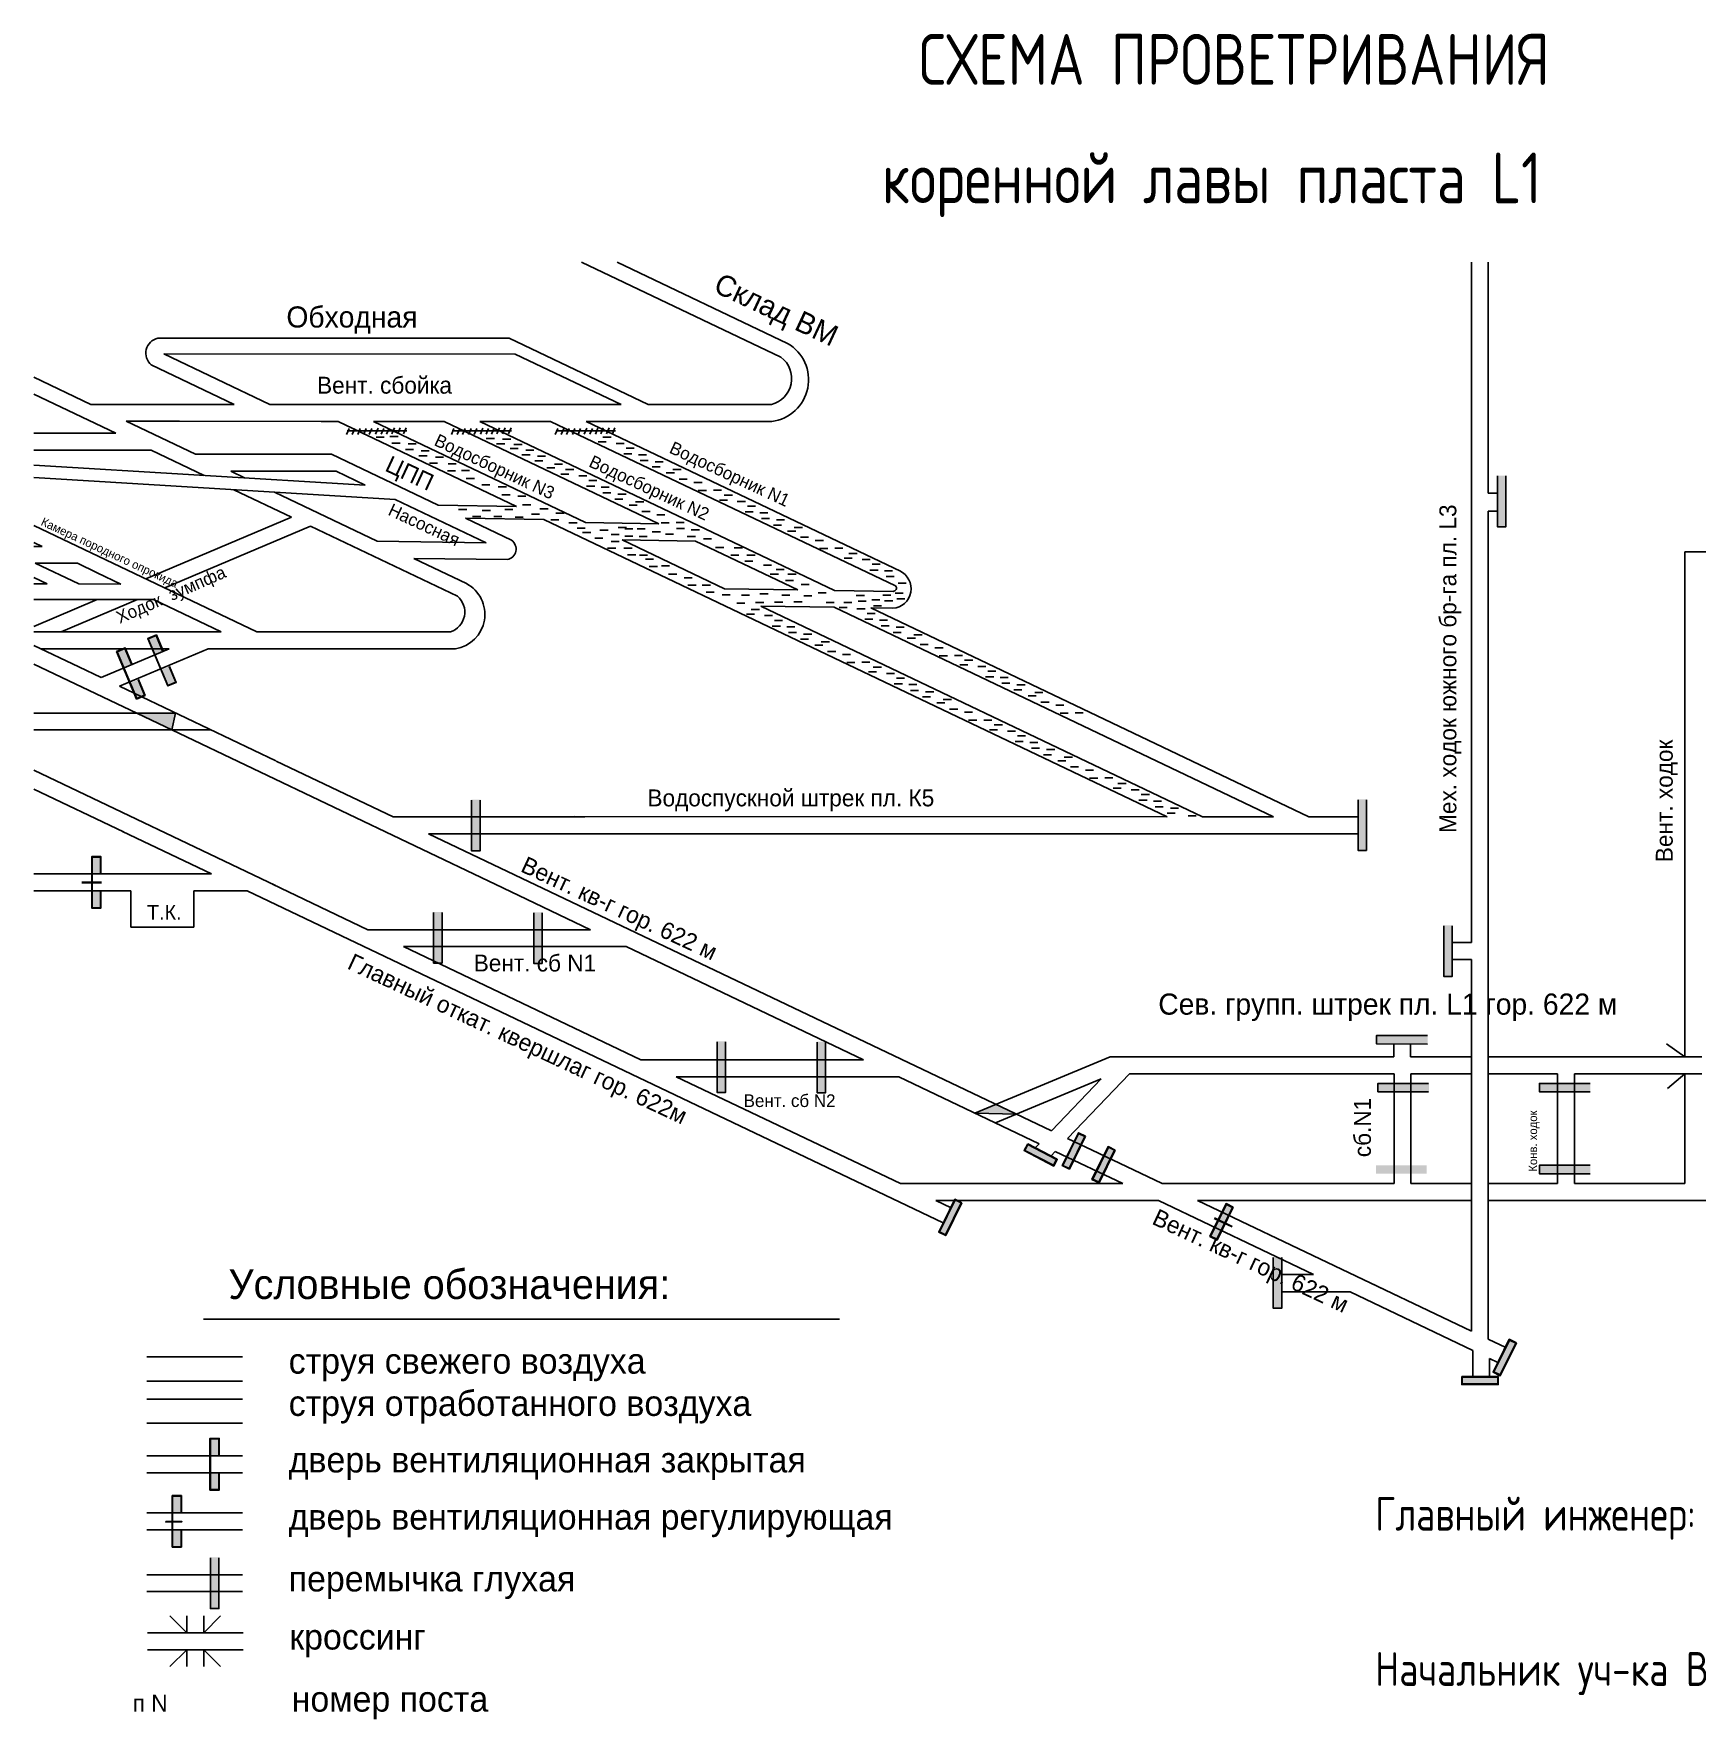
# Model space of a CAD drawing. Header units: millimetres. Extents: x -401 to 290, y -430 to -31.
# Drawn here: x -401.1 to -7.3, y -430.5 to -31.5 of the extents above; entities that cross this region are included whole.
import ezdxf

# ---------------------------------------------------------------- set-up
doc = ezdxf.new("R2010")
doc.units = ezdxf.units.MM
for name, color, linetype in [('Двери', 7, 'Continuous'), ('Перемычки', 7, 'Continuous'), ('Условные обозначения', 7, 'Continuous')]:
    doc.layers.add(name, color=color, linetype=linetype)
doc.styles.add('ESKD', font='Eskdwin')

msp = doc.modelspace()

# ---------------------------------------------------------------- hatches: boundary and pattern name
for color, points in [(256, [(-367.56, -192.29), (-376.85, -192.29), (-368.46, -196.29)]), (256, [(-389.74, -232.31), (-389.74, -232.46), (-387.41, -232.46), (-387.41, -232.31)]), (256, [(-385.06, -232.46), (-385.06, -232.31), (-387.31, -232.31), (-387.31, -232.46)]), (256, [(-173.37, -284.9), (-178.34, -286.97), (-168.52, -287.22)]), (3, [(-165.77, -294.45), (-166.49, -295.82), (-159.73, -299.34), (-159.01, -297.97)]), (256, [(-121.64, -311.82), (-121.7, -311.95), (-119.6, -312.93), (-119.54, -312.8)]), (256, [(-120.63, -312.29), (-120.7, -312.42), (-119.22, -313.11), (-119.16, -312.98)]), (256, [(-117.47, -313.93), (-117.4, -313.8), (-119.45, -312.84), (-119.51, -312.97)])]:
    msp.add_hatch(color=color).paths.add_polyline_path(points)
h = msp.add_hatch(color=256)
h.paths.add_polyline_path([(-165.83, -294.26), (-166.68, -295.88), (-159.67, -299.53), (-158.82, -297.91)])
h.paths.add_polyline_path([(-159.01, -297.97), (-159.73, -299.34), (-166.49, -295.82), (-165.77, -294.45)], flags=16)
h = msp.add_hatch(color=256)
h.paths.add_polyline_path([(-152.15, -292.48), (-153.83, -291.65), (-157.65, -299.43), (-155.97, -300.25)])
h.paths.add_polyline_path([(-152.31, -292.53), (-153.77, -291.82), (-157.49, -299.37), (-156.03, -300.09)], flags=16)
h = msp.add_hatch(color=256)
h.paths.add_polyline_path([(-145.11, -295.73), (-146.79, -294.9), (-150.62, -302.68), (-148.94, -303.51)])
h.paths.add_polyline_path([(-145.28, -295.78), (-146.73, -295.07), (-150.45, -302.62), (-148.99, -303.34)], flags=16)
h = msp.add_hatch(color=256)
h.paths.add_polyline_path([(-181.39, -308.21), (-183.08, -307.38), (-186.9, -315.16), (-185.22, -315.98)])
h.paths.add_polyline_path([(-181.56, -308.26), (-183.02, -307.55), (-186.74, -315.1), (-185.28, -315.82)], flags=16)
h = msp.add_hatch(color=256)
h.paths.add_polyline_path([(-117.19, -309.25), (-118.87, -308.42), (-122.69, -316.2), (-121.01, -317.03)])
h.paths.add_polyline_path([(-117.35, -309.31), (-118.81, -308.59), (-122.53, -316.14), (-121.07, -316.86)], flags=16)
h = msp.add_hatch(color=256)
h.paths.add_polyline_path([(-50.15, -341.37), (-51.83, -340.54), (-55.66, -348.32), (-53.98, -349.15)])
h.paths.add_polyline_path([(-50.32, -341.43), (-51.78, -340.71), (-55.49, -348.26), (-54.03, -348.98)], flags=16)
h = msp.add_hatch(color=256)
h.paths.add_polyline_path([(-63.1, -349.37), (-63.1, -351.24), (-54.43, -351.24), (-54.43, -349.37)])
h.paths.add_polyline_path([(-62.97, -349.49), (-62.97, -351.11), (-54.55, -351.11), (-54.55, -349.49)], flags=16)
at = {"layer": 'Двери'}
h = msp.add_hatch(color=256, dxfattribs=at)
h.paths.add_polyline_path([(-370.52, -177.57), (-372.1, -173.79), (-374.13, -174.64), (-372.54, -178.42), (-372.45, -178.38), (-374, -174.69), (-372.16, -173.92), (-370.61, -177.61)])
h.paths.add_polyline_path([(-370.9, -182.07), (-372.45, -178.38), (-372.54, -178.42), (-371, -182.11)])
h.paths.add_polyline_path([(-367.38, -185.04), (-368.97, -181.26), (-369.06, -181.29), (-367.51, -184.98), (-369.35, -185.76), (-370.9, -182.07), (-371, -182.11), (-369.41, -185.89)])
h = msp.add_hatch(color=3, dxfattribs=at)
h.paths.add_polyline_path([(-372.16, -173.92), (-374, -174.69), (-372.45, -178.38), (-370.61, -177.61)])
h.paths.add_polyline_path([(-369.35, -185.76), (-367.51, -184.98), (-369.06, -181.29), (-370.9, -182.07)])
h = msp.add_hatch(color=256, dxfattribs=at)
h.paths.add_polyline_path([(-377.89, -180.67), (-379.48, -176.89), (-381.51, -177.74), (-379.92, -181.52), (-379.83, -181.48), (-381.38, -177.79), (-379.53, -177.02), (-377.98, -180.71)])
h.paths.add_polyline_path([(-378.28, -185.17), (-379.83, -181.48), (-379.92, -181.52), (-378.37, -185.21)])
h.paths.add_polyline_path([(-374.75, -188.13), (-376.34, -184.35), (-376.43, -184.39), (-374.89, -188.08), (-376.73, -188.86), (-378.28, -185.17), (-378.37, -185.21), (-376.78, -188.99)])
h = msp.add_hatch(color=3, dxfattribs=at)
h.paths.add_polyline_path([(-379.53, -177.02), (-381.38, -177.79), (-379.83, -181.48), (-377.98, -180.71)])
h.paths.add_polyline_path([(-376.73, -188.86), (-374.89, -188.08), (-376.43, -184.39), (-378.28, -185.17)])
h = msp.add_hatch(color=256, dxfattribs=at)
h.paths.add_polyline_path([(-385.21, -230.38), (-385.21, -226.28), (-387.41, -226.28), (-387.41, -230.38), (-387.31, -230.38), (-387.31, -226.38), (-385.31, -226.38), (-385.31, -230.38)])
h.paths.add_polyline_path([(-387.31, -234.38), (-387.31, -230.38), (-387.41, -230.38), (-387.41, -234.38)])
h.paths.add_polyline_path([(-385.21, -238.48), (-385.21, -234.38), (-385.31, -234.38), (-385.31, -238.38), (-387.31, -238.38), (-387.31, -234.38), (-387.41, -234.38), (-387.41, -238.48)])
h = msp.add_hatch(color=3, dxfattribs=at)
h.paths.add_polyline_path([(-385.31, -226.38), (-387.31, -226.38), (-387.31, -230.38), (-385.31, -230.38)])
h.paths.add_polyline_path([(-387.31, -238.38), (-385.31, -238.38), (-385.31, -234.38), (-387.31, -234.38)])
at = {"layer": 'Перемычки'}
h = msp.add_hatch(color=256, dxfattribs=at)
h.paths.add_polyline_path([(-52.55, -148.28), (-52.55, -144.18), (-52.65, -144.18), (-52.65, -148.18), (-54.65, -148.18), (-54.65, -144.18), (-54.75, -144.18), (-54.75, -148.28)])
h.paths.add_polyline_path([(-52.65, -144.18), (-52.55, -144.18), (-52.55, -136.08), (-54.75, -136.08), (-54.75, -144.18), (-54.65, -144.18), (-54.65, -136.18), (-52.65, -136.18)])
h = msp.add_hatch(color=3, dxfattribs=at)
h.paths.add_polyline_path([(-54.65, -148.18), (-52.65, -148.18), (-52.65, -144.18), (-54.65, -144.18)])
h.paths.add_polyline_path([(-52.65, -140.18), (-54.65, -140.18), (-54.65, -144.18), (-52.65, -144.18)])
h.paths.add_polyline_path([(-52.65, -140.18), (-52.65, -136.18), (-54.65, -136.18), (-54.65, -140.18)])
h = msp.add_hatch(color=256, dxfattribs=at)
h.paths.add_polyline_path([(-295.36, -225.01), (-295.36, -220.91), (-295.46, -220.91), (-295.46, -224.91), (-297.46, -224.91), (-297.46, -220.91), (-297.56, -220.91), (-297.56, -225.01)])
h.paths.add_polyline_path([(-295.46, -220.91), (-295.36, -220.91), (-295.36, -212.81), (-297.56, -212.81), (-297.56, -220.91), (-297.46, -220.91), (-297.46, -212.91), (-295.46, -212.91)])
h = msp.add_hatch(color=3, dxfattribs=at)
h.paths.add_polyline_path([(-297.46, -224.91), (-295.46, -224.91), (-295.46, -220.91), (-297.46, -220.91)])
h.paths.add_polyline_path([(-295.46, -216.91), (-297.46, -216.91), (-297.46, -220.91), (-295.46, -220.91)])
h.paths.add_polyline_path([(-295.46, -216.91), (-295.46, -212.91), (-297.46, -212.91), (-297.46, -216.91)])
h = msp.add_hatch(color=256, dxfattribs=at)
h.paths.add_polyline_path([(-85.54, -224.9), (-85.54, -220.8), (-85.64, -220.8), (-85.64, -224.8), (-87.64, -224.8), (-87.64, -220.8), (-87.74, -220.8), (-87.74, -224.9)])
h.paths.add_polyline_path([(-85.64, -220.8), (-85.54, -220.8), (-85.54, -212.7), (-87.74, -212.7), (-87.74, -220.8), (-87.64, -220.8), (-87.64, -212.8), (-85.64, -212.8)])
h = msp.add_hatch(color=3, dxfattribs=at)
h.paths.add_polyline_path([(-87.64, -224.8), (-85.64, -224.8), (-85.64, -220.8), (-87.64, -220.8)])
h.paths.add_polyline_path([(-85.64, -216.8), (-87.64, -216.8), (-87.64, -220.8), (-85.64, -220.8)])
h.paths.add_polyline_path([(-85.64, -216.8), (-85.64, -212.8), (-87.64, -212.8), (-87.64, -216.8)])
h = msp.add_hatch(color=256, dxfattribs=at)
h.paths.add_polyline_path([(-304.38, -251.58), (-304.38, -247.48), (-304.48, -247.48), (-304.48, -251.48), (-306.48, -251.48), (-306.48, -247.48), (-306.58, -247.48), (-306.58, -251.58)])
h.paths.add_polyline_path([(-304.48, -247.48), (-304.38, -247.48), (-304.38, -239.38), (-306.58, -239.38), (-306.58, -247.48), (-306.48, -247.48), (-306.48, -239.48), (-304.48, -239.48)])
h = msp.add_hatch(color=3, dxfattribs=at)
h.paths.add_polyline_path([(-306.48, -251.48), (-304.48, -251.48), (-304.48, -247.48), (-306.48, -247.48)])
h.paths.add_polyline_path([(-304.48, -243.48), (-306.48, -243.48), (-306.48, -247.48), (-304.48, -247.48)])
h.paths.add_polyline_path([(-304.48, -243.48), (-304.48, -239.48), (-306.48, -239.48), (-306.48, -243.48)])
h = msp.add_hatch(color=256, dxfattribs=at)
h.paths.add_polyline_path([(-280.68, -251.67), (-280.68, -247.57), (-280.78, -247.57), (-280.78, -251.57), (-282.78, -251.57), (-282.78, -247.57), (-282.88, -247.57), (-282.88, -251.67)])
h.paths.add_polyline_path([(-280.78, -247.57), (-280.68, -247.57), (-280.68, -239.47), (-282.88, -239.47), (-282.88, -247.57), (-282.78, -247.57), (-282.78, -239.57), (-280.78, -239.57)])
h = msp.add_hatch(color=3, dxfattribs=at)
h.paths.add_polyline_path([(-282.78, -251.57), (-280.78, -251.57), (-280.78, -247.57), (-282.78, -247.57)])
h.paths.add_polyline_path([(-280.78, -243.57), (-282.78, -243.57), (-282.78, -247.57), (-280.78, -247.57)])
h.paths.add_polyline_path([(-280.78, -243.57), (-280.78, -239.57), (-282.78, -239.57), (-282.78, -243.57)])
h = msp.add_hatch(color=256, dxfattribs=at)
h.paths.add_polyline_path([(-65.23, -254.74), (-65.23, -250.64), (-65.33, -250.64), (-65.33, -254.64), (-67.33, -254.64), (-67.33, -250.64), (-67.43, -250.64), (-67.43, -254.74)])
h.paths.add_polyline_path([(-65.33, -250.64), (-65.23, -250.64), (-65.23, -242.54), (-67.43, -242.54), (-67.43, -250.64), (-67.33, -250.64), (-67.33, -242.64), (-65.33, -242.64)])
h = msp.add_hatch(color=3, dxfattribs=at)
h.paths.add_polyline_path([(-67.33, -254.64), (-65.33, -254.64), (-65.33, -250.64), (-67.33, -250.64)])
h.paths.add_polyline_path([(-65.33, -246.64), (-67.33, -246.64), (-67.33, -250.64), (-65.33, -250.64)])
h.paths.add_polyline_path([(-65.33, -246.64), (-65.33, -242.64), (-67.33, -242.64), (-67.33, -246.64)])
h = msp.add_hatch(color=256, dxfattribs=at)
h.paths.add_polyline_path([(-237.26, -282.19), (-237.26, -278.09), (-237.36, -278.09), (-237.36, -282.09), (-239.36, -282.09), (-239.36, -278.09), (-239.46, -278.09), (-239.46, -282.19)])
h.paths.add_polyline_path([(-237.36, -278.09), (-237.26, -278.09), (-237.26, -269.99), (-239.46, -269.99), (-239.46, -278.09), (-239.36, -278.09), (-239.36, -270.09), (-237.36, -270.09)])
h = msp.add_hatch(color=3, dxfattribs=at)
h.paths.add_polyline_path([(-239.36, -282.09), (-237.36, -282.09), (-237.36, -278.09), (-239.36, -278.09)])
h.paths.add_polyline_path([(-237.36, -274.09), (-239.36, -274.09), (-239.36, -278.09), (-237.36, -278.09)])
h.paths.add_polyline_path([(-237.36, -274.09), (-237.36, -270.09), (-239.36, -270.09), (-239.36, -274.09)])
h = msp.add_hatch(color=256, dxfattribs=at)
h.paths.add_polyline_path([(-213.56, -282.29), (-213.56, -278.19), (-213.66, -278.19), (-213.66, -282.19), (-215.66, -282.19), (-215.66, -278.19), (-215.76, -278.19), (-215.76, -282.29)])
h.paths.add_polyline_path([(-213.66, -278.19), (-213.56, -278.19), (-213.56, -270.09), (-215.76, -270.09), (-215.76, -278.19), (-215.66, -278.19), (-215.66, -270.19), (-213.66, -270.19)])
h = msp.add_hatch(color=3, dxfattribs=at)
h.paths.add_polyline_path([(-215.66, -282.19), (-213.66, -282.19), (-213.66, -278.19), (-215.66, -278.19)])
h.paths.add_polyline_path([(-213.66, -274.19), (-215.66, -274.19), (-215.66, -278.19), (-213.66, -278.19)])
h.paths.add_polyline_path([(-213.66, -274.19), (-213.66, -270.19), (-215.66, -270.19), (-215.66, -274.19)])
h = msp.add_hatch(color=256, dxfattribs=at)
h.paths.add_polyline_path([(-83.33, -270.72), (-79.23, -270.73), (-79.23, -270.63), (-83.23, -270.62), (-83.23, -268.62), (-79.23, -268.63), (-79.23, -268.53), (-83.33, -268.52)])
h.paths.add_polyline_path([(-79.23, -270.63), (-79.23, -270.73), (-71.13, -270.74), (-71.13, -268.54), (-79.23, -268.53), (-79.23, -268.63), (-71.23, -268.64), (-71.23, -270.64)])
h = msp.add_hatch(color=3, dxfattribs=at)
h.paths.add_polyline_path([(-83.23, -268.62), (-83.23, -270.62), (-79.23, -270.63), (-79.23, -268.63)])
h.paths.add_polyline_path([(-75.23, -270.63), (-75.23, -268.63), (-79.23, -268.63), (-79.23, -270.63)])
h.paths.add_polyline_path([(-75.23, -270.63), (-71.23, -270.64), (-71.23, -268.64), (-75.23, -268.63)])
h = msp.add_hatch(color=256, dxfattribs=at)
h.paths.add_polyline_path([(-83.05, -282.05), (-78.95, -282.05), (-78.95, -281.95), (-82.95, -281.95), (-82.95, -279.95), (-78.95, -279.95), (-78.95, -279.85), (-83.05, -279.85)])
h.paths.add_polyline_path([(-78.95, -281.95), (-78.95, -282.05), (-70.85, -282.05), (-70.85, -279.85), (-78.95, -279.85), (-78.95, -279.95), (-70.95, -279.95), (-70.95, -281.95)])
h = msp.add_hatch(color=3, dxfattribs=at)
h.paths.add_polyline_path([(-82.95, -279.95), (-82.95, -281.95), (-78.95, -281.95), (-78.95, -279.95)])
h.paths.add_polyline_path([(-74.95, -281.95), (-74.95, -279.95), (-78.95, -279.95), (-78.95, -281.95)])
h.paths.add_polyline_path([(-74.95, -281.95), (-70.95, -281.95), (-70.95, -279.95), (-74.95, -279.95)])
h = msp.add_hatch(color=256, dxfattribs=at)
h.paths.add_polyline_path([(-44.81, -282.05), (-40.71, -282.05), (-40.71, -281.95), (-44.71, -281.95), (-44.71, -279.95), (-40.71, -279.95), (-40.71, -279.85), (-44.81, -279.85)])
h.paths.add_polyline_path([(-40.71, -281.95), (-40.71, -282.05), (-32.61, -282.05), (-32.61, -279.85), (-40.71, -279.85), (-40.71, -279.95), (-32.71, -279.95), (-32.71, -281.95)])
h = msp.add_hatch(color=3, dxfattribs=at)
h.paths.add_polyline_path([(-44.71, -279.95), (-44.71, -281.95), (-40.71, -281.95), (-40.71, -279.95)])
h.paths.add_polyline_path([(-36.71, -281.95), (-36.71, -279.95), (-40.71, -279.95), (-40.71, -281.95)])
h.paths.add_polyline_path([(-36.71, -281.95), (-32.71, -281.95), (-32.71, -279.95), (-36.71, -279.95)])
for points in [[(-157.49, -299.37), (-156.03, -300.09), (-152.31, -292.53), (-153.77, -291.82)], [(-150.45, -302.62), (-148.99, -303.34), (-145.28, -295.78), (-146.73, -295.07)], [(-186.74, -315.1), (-185.28, -315.82), (-181.56, -308.26), (-183.02, -307.55)], [(-122.53, -316.14), (-121.07, -316.86), (-117.35, -309.31), (-118.81, -308.59)], [(-55.49, -348.26), (-54.03, -348.98), (-50.32, -341.43), (-51.78, -340.71)], [(-54.55, -351.11), (-54.55, -349.49), (-62.97, -349.49), (-62.97, -351.11)]]:
    msp.add_hatch(color=3, dxfattribs=at).paths.add_polyline_path(points)
h = msp.add_hatch(color=256, dxfattribs=at)
h.paths.add_polyline_path([(-44.81, -301.43), (-40.71, -301.43), (-40.71, -301.33), (-44.71, -301.33), (-44.71, -299.33), (-40.71, -299.33), (-40.71, -299.23), (-44.81, -299.23)])
h.paths.add_polyline_path([(-40.71, -301.33), (-40.71, -301.43), (-32.61, -301.43), (-32.61, -299.23), (-40.71, -299.23), (-40.71, -299.33), (-32.71, -299.33), (-32.71, -301.33)])
h = msp.add_hatch(color=3, dxfattribs=at)
h.paths.add_polyline_path([(-83.4, -299.33), (-83.4, -301.33), (-79.4, -301.33), (-79.4, -299.33)])
h.paths.add_polyline_path([(-75.4, -301.33), (-75.4, -299.33), (-79.4, -299.33), (-79.4, -301.33)])
h.paths.add_polyline_path([(-75.4, -301.33), (-71.4, -301.33), (-71.4, -299.33), (-75.4, -299.33)])
h = msp.add_hatch(color=3, dxfattribs=at)
h.paths.add_polyline_path([(-44.71, -299.33), (-44.71, -301.33), (-40.71, -301.33), (-40.71, -299.33)])
h.paths.add_polyline_path([(-36.71, -301.33), (-36.71, -299.33), (-40.71, -299.33), (-40.71, -301.33)])
h.paths.add_polyline_path([(-36.71, -301.33), (-32.71, -301.33), (-32.71, -299.33), (-36.71, -299.33)])
h = msp.add_hatch(color=256, dxfattribs=at)
h.paths.add_polyline_path([(-105.61, -333.29), (-105.61, -329.19), (-105.71, -329.19), (-105.71, -333.19), (-107.71, -333.19), (-107.71, -329.19), (-107.81, -329.19), (-107.81, -333.29)])
h.paths.add_polyline_path([(-105.71, -329.19), (-105.61, -329.19), (-105.61, -321.09), (-107.81, -321.09), (-107.81, -329.19), (-107.71, -329.19), (-107.71, -321.19), (-105.71, -321.19)])
h = msp.add_hatch(color=3, dxfattribs=at)
h.paths.add_polyline_path([(-107.71, -333.19), (-105.71, -333.19), (-105.71, -329.19), (-107.71, -329.19)])
h.paths.add_polyline_path([(-105.71, -325.19), (-107.71, -325.19), (-107.71, -329.19), (-105.71, -329.19)])
h.paths.add_polyline_path([(-105.71, -325.19), (-105.71, -321.19), (-107.71, -321.19), (-107.71, -325.19)])
at = {"layer": 'Условные обозначения'}
h = msp.add_hatch(color=256, dxfattribs=at)
h.paths.add_polyline_path([(-357.22, -368.11), (-357.22, -364.01), (-359.42, -364.01), (-359.42, -368.11), (-359.32, -368.11), (-359.32, -364.11), (-357.32, -364.11), (-357.32, -368.11)])
h.paths.add_polyline_path([(-359.32, -372.11), (-359.32, -368.11), (-359.42, -368.11), (-359.42, -372.11)])
h.paths.add_polyline_path([(-357.22, -376.21), (-357.22, -372.11), (-357.32, -372.11), (-357.32, -376.11), (-359.32, -376.11), (-359.32, -372.11), (-359.42, -372.11), (-359.42, -376.21)])
h = msp.add_hatch(color=3, dxfattribs=at)
h.paths.add_polyline_path([(-357.32, -364.11), (-359.32, -364.11), (-359.32, -368.11), (-357.32, -368.11)])
h.paths.add_polyline_path([(-359.32, -376.11), (-357.32, -376.11), (-357.32, -372.11), (-359.32, -372.11)])
h = msp.add_hatch(color=256, dxfattribs=at)
h.paths.add_polyline_path([(-366.15, -381.63), (-366.15, -377.53), (-368.35, -377.53), (-368.35, -381.63), (-368.25, -381.63), (-368.25, -377.63), (-366.25, -377.63), (-366.25, -381.63)])
h.paths.add_polyline_path([(-368.25, -385.63), (-368.25, -381.63), (-368.35, -381.63), (-368.35, -385.63)])
h.paths.add_polyline_path([(-366.15, -389.73), (-366.15, -385.63), (-366.25, -385.63), (-366.25, -389.63), (-368.25, -389.63), (-368.25, -385.63), (-368.35, -385.63), (-368.35, -389.73)])
h = msp.add_hatch(color=3, dxfattribs=at)
h.paths.add_polyline_path([(-366.25, -377.63), (-368.25, -377.63), (-368.25, -381.63), (-366.25, -381.63)])
h.paths.add_polyline_path([(-368.25, -389.63), (-366.25, -389.63), (-366.25, -385.63), (-368.25, -385.63)])
for points in [[(-368.8, -383.64), (-369.87, -383.64), (-369.87, -383.78), (-368.8, -383.78)], [(-369.87, -383.64), (-369.87, -383.78), (-368.35, -383.78), (-368.35, -383.64)], [(-366.1, -383.64), (-368.7, -383.64), (-368.7, -383.78), (-366.1, -383.78)]]:
    msp.add_hatch(color=256, dxfattribs=at).paths.add_polyline_path(points)
h = msp.add_hatch(color=256, dxfattribs=at)
h.paths.add_polyline_path([(-357.19, -404.36), (-357.19, -400.26), (-357.29, -400.26), (-357.29, -404.26), (-359.29, -404.26), (-359.29, -400.26), (-359.39, -400.26), (-359.39, -404.36)])
h.paths.add_polyline_path([(-357.29, -400.26), (-357.19, -400.26), (-357.19, -392.16), (-359.39, -392.16), (-359.39, -400.26), (-359.29, -400.26), (-359.29, -392.26), (-357.29, -392.26)])
h = msp.add_hatch(color=3, dxfattribs=at)
h.paths.add_polyline_path([(-359.29, -404.26), (-357.29, -404.26), (-357.29, -400.26), (-359.29, -400.26)])
h.paths.add_polyline_path([(-357.29, -396.26), (-359.29, -396.26), (-359.29, -400.26), (-357.29, -400.26)])
h.paths.add_polyline_path([(-357.29, -396.26), (-357.29, -392.26), (-359.29, -392.26), (-359.29, -396.26)])

# ---------------------------------------------------------------- linework, layer by layer
for p, q in [((-271.43, -85.56), (-224.24, -108.06)), ((-263.04, -85.56), (-222.69, -104.8)), ((-60.81, -246.64), (-60.81, -85.56)), ((-56.81, -140.24), (-56.81, -85.56)), ((-371.77, -103.56), (-288.55, -103.57)), ((-288.55, -103.57), (-255.65, -119.26)), ((-370.32, -107.3), (-287.15, -107.31)), ((-370.32, -107.3), (-345.27, -119.24)), ((-287.15, -107.31), (-262.1, -119.26)), ((-373.3, -109.88), (-353.66, -119.24)), ((-401.13, -112.81), (-387.64, -119.24)), ((-401.13, -116.81), (-381.71, -126.07)), ((-387.64, -119.24), (-376.74, -119.24)), ((-387.64, -119.24), (-353.66, -119.24)), ((-345.27, -119.24), (-262.1, -119.26)), ((-345.27, -119.24), (-295.08, -119.25)), ((-255.65, -119.26), (-226.51, -119.26)), ((-379.25, -123.24), (-329.09, -123.25)), ((-379.25, -123.24), (-366.6, -123.24)), ((-379.25, -123.24), (-362.87, -131.05)), ((-333.05, -123.25), (-329.09, -123.25)), ((-329.09, -123.25), (-286.88, -143.38)), ((-320.7, -123.25), (-270.49, -147.2)), ((-320.7, -123.25), (-303.93, -123.25)), ((-303.93, -123.25), (-253.14, -147.47)), ((-295.54, -123.25), (-227.14, -155.87)), ((-295.54, -123.25), (-278.76, -123.25)), ((-278.76, -123.25), (-197.09, -162.2)), ((-270.37, -123.25), (-195.96, -158.74)), ((-270.37, -123.25), (-226.42, -123.26)), ((-401.13, -126.07), (-381.71, -126.07)), ((-326.49, -124.94), (-327.1, -126.33)), ((-312.82, -125.47), (-326.91, -125.48)), ((-325.1, -124.94), (-325.71, -126.33)), ((-323.83, -124.94), (-324.43, -126.33)), ((-322.43, -124.94), (-323.04, -126.33)), ((-321.09, -124.95), (-321.7, -126.35)), ((-319.62, -124.88), (-320.23, -126.28)), ((-320.06, -126.98), (-318.14, -126.98)), ((-318.28, -124.9), (-318.89, -126.3)), ((-317, -124.86), (-317.61, -126.25)), ((-316.8, -126.85), (-314.88, -126.85)), ((-315.73, -124.79), (-316.34, -126.18)), ((-314.35, -124.8), (-314.96, -126.2)), ((-312.96, -124.8), (-313.57, -126.2)), ((-301.66, -124.94), (-302.27, -126.33)), ((-287.99, -125.47), (-302.08, -125.48)), ((-300.26, -124.94), (-300.87, -126.33)), ((-298.99, -124.94), (-299.6, -126.33)), ((-297.6, -124.94), (-298.21, -126.33)), ((-296.26, -124.95), (-296.87, -126.35)), ((-294.79, -124.88), (-295.4, -126.28)), ((-293.45, -124.9), (-294.06, -126.3)), ((-293.99, -127.28), (-292.06, -127.28)), ((-292.17, -124.86), (-292.78, -126.25)), ((-290.9, -124.79), (-291.51, -126.18)), ((-290.14, -127.48), (-288.21, -127.48)), ((-289.52, -124.8), (-290.13, -126.2)), ((-288.13, -124.8), (-288.74, -126.2)), ((-277.06, -124.94), (-277.67, -126.33)), ((-263.39, -125.47), (-277.48, -125.48)), ((-275.67, -124.94), (-276.27, -126.33)), ((-274.39, -124.94), (-275, -126.33)), ((-273, -124.94), (-273.61, -126.33)), ((-271.66, -124.95), (-272.27, -126.35)), ((-270.19, -124.88), (-270.8, -126.28)), ((-268.85, -124.9), (-269.46, -126.3)), ((-267.57, -124.86), (-268.18, -126.25)), ((-266.3, -124.79), (-266.91, -126.18)), ((-266.4, -126.99), (-264.47, -126.99)), ((-264.92, -124.8), (-265.53, -126.2)), ((-263.53, -124.8), (-264.14, -126.2)), ((-401.13, -130.07), (-373.32, -130.07)), ((-373.32, -130.07), (-360.8, -136.04)), ((-362.87, -131.05), (-330.63, -131.05)), ((-330.63, -131.05), (-305.41, -143.08)), ((-316.32, -128.44), (-314.39, -128.44)), ((-313.12, -129.93), (-311.2, -129.93)), ((-312.51, -128.58), (-310.59, -128.58)), ((-309.95, -131.42), (-308.02, -131.42)), ((-309.41, -130.2), (-307.48, -130.2)), ((-291.55, -128.59), (-289.62, -128.59)), ((-288.38, -129.64), (-286.46, -129.64)), ((-287.44, -128.7), (-285.51, -128.7)), ((-285.55, -131.19), (-283.62, -131.19)), ((-284.67, -130.05), (-282.74, -130.05)), ((-281.9, -131.46), (-279.97, -131.46)), ((-267.55, -128.13), (-265.62, -128.13)), ((-263.29, -128.47), (-261.37, -128.47)), ((-261.45, -130.94), (-259.52, -130.94)), ((-260.91, -129.59), (-258.98, -129.59)), ((-258, -131.14), (-256.07, -131.14)), ((-401.13, -133.62), (-322.64, -138.33)), ((-354.48, -135.05), (-351.21, -136.61)), ((-354.48, -135.05), (-329.5, -135.05)), ((-329.5, -135.05), (-322.64, -138.33)), ((-307.45, -133.11), (-305.52, -133.11)), ((-306.03, -131.69), (-304.1, -131.69)), ((-303.19, -134.93), (-301.27, -134.93)), ((-303.06, -133.31), (-301.13, -133.31)), ((-299.88, -134.86), (-297.96, -134.86)), ((-282.51, -132.61), (-280.58, -132.61)), ((-279.67, -134.23), (-277.74, -134.23)), ((-277.84, -133.35), (-275.92, -133.35)), ((-275.21, -134.64), (-273.28, -134.64)), ((-257.6, -132.49), (-255.67, -132.49)), ((-254.76, -134.04), (-252.83, -134.04)), ((-254.02, -132.83), (-252.09, -132.83)), ((-251.38, -135.46), (-249.45, -135.46)), ((-249.83, -134.65), (-247.9, -134.65)), ((-401.13, -136.57), (-315.55, -141.71)), ((-353.72, -139.42), (-340.11, -145.91)), ((-298.73, -136.75), (-296.81, -136.75)), ((-295.08, -138.31), (-293.15, -138.31)), ((-291.16, -138.71), (-289.23, -138.71)), ((-276.36, -135.78), (-274.43, -135.78)), ((-272.1, -136.12), (-270.18, -136.12)), ((-270.26, -138.59), (-268.33, -138.59)), ((-269.71, -137.24), (-267.79, -137.24)), ((-266.81, -138.79), (-264.88, -138.79)), ((-248.34, -136.94), (-246.41, -136.94)), ((-244.83, -137.69), (-242.9, -137.69)), ((-243.81, -139.58), (-241.89, -139.58)), ((-240.23, -139.51), (-238.31, -139.51)), ((-344.13, -139.99), (-319.85, -151.57)), ((-315.55, -141.71), (-294.01, -151.98)), ((-305.41, -143.08), (-286.88, -143.38)), ((-290.28, -140.67), (-288.35, -140.67)), ((-286.56, -140.94), (-284.64, -140.94)), ((-285.42, -143.03), (-283.49, -143.03)), ((-266.4, -140.14), (-264.48, -140.14)), ((-263.57, -141.69), (-261.64, -141.69)), ((-262.82, -140.48), (-260.9, -140.48)), ((-260.19, -143.11), (-258.26, -143.11)), ((-258.64, -142.3), (-256.71, -142.3)), ((-238.83, -141.89), (-236.9, -141.89)), ((-237.68, -140.75), (-235.75, -140.75)), ((-234.57, -142.23), (-232.64, -142.23)), ((-232.18, -143.35), (-230.26, -143.35)), ((-54.65, -140.24), (-56.81, -140.24)), ((-374.62, -160.54), (-340.11, -145.91)), ((-300.55, -144.11), (-298.62, -144.11)), ((-298.9, -146.19), (-288.05, -151.37)), ((-298.9, -146.19), (-280.37, -146.48)), ((-297.24, -145.73), (-295.31, -145.73)), ((-294.94, -144.38), (-293.01, -144.38)), ((-292.24, -145.8), (-290.31, -145.8)), ((-289.6, -144.11), (-287.68, -144.11)), ((-287.17, -145.94), (-285.25, -145.94)), ((-283.32, -145.19), (-281.39, -145.19)), ((-281.29, -143.98), (-279.37, -143.98)), ((-280.37, -146.48), (-132.82, -216.86)), ((-278.73, -146.54), (-276.8, -146.54)), ((-277.51, -144.99), (-275.59, -144.99)), ((-274.44, -147.29), (-272.52, -147.29)), ((-270.49, -147.2), (-253.14, -147.47)), ((-257.15, -144.59), (-255.22, -144.59)), ((-253.64, -145.34), (-251.71, -145.34)), ((-252.62, -147.23), (-250.7, -147.23)), ((-249.04, -147.16), (-247.12, -147.16)), ((-232.72, -144.7), (-230.8, -144.7)), ((-229.28, -144.9), (-227.35, -144.9)), ((-228.87, -146.25), (-226.95, -146.25)), ((-225.29, -146.59), (-223.37, -146.59)), ((-56.81, -340.5), (-56.81, -144.51)), ((-54.65, -144.51), (-56.81, -144.51)), ((-401.13, -147.9), (-348.34, -173.07)), ((-370.11, -162.69), (-335.6, -148.06)), ((-335.6, -148.06), (-300.78, -164.66)), ((-319.85, -151.57), (-294.01, -151.98)), ((-272.48, -148.51), (-270.56, -148.51)), ((-271.2, -149.52), (-269.27, -149.52)), ((-268.3, -150.87), (-266.37, -150.87)), ((-267.08, -148.98), (-265.15, -148.98)), ((-264.45, -150.06), (-262.52, -150.06)), ((-262.76, -148.37), (-260.83, -148.37)), ((-261.84, -151.32), (-244.49, -151.6)), ((-261.84, -151.32), (-237.63, -162.87)), ((-261.2, -148.65), (-259.28, -148.65)), ((-261.2, -150.4), (-259.28, -150.4)), ((-258.3, -148.65), (-256.37, -148.65)), ((-257.83, -150.47), (-255.9, -150.47)), ((-254.72, -149.39), (-252.79, -149.39)), ((-251.61, -149.99), (-249.68, -149.99)), ((-248.98, -148.58), (-247.05, -148.58)), ((-246.41, -150.47), (-244.48, -150.47)), ((-245.46, -148.91), (-243.54, -148.91)), ((-244.49, -151.6), (-220.28, -163.14)), ((-242.61, -151.08), (-240.68, -151.08)), ((-226.04, -147.8), (-224.11, -147.8)), ((-222.66, -149.22), (-220.73, -149.22)), ((-221.1, -148.41), (-219.18, -148.41)), ((-219.62, -150.7), (-217.69, -150.7)), ((-216.11, -151.45), (-214.18, -151.45)), ((-401.13, -151.9), (-399.14, -152.84)), ((-401.13, -152.84), (-399.14, -152.84)), ((-265.27, -153.29), (-263.34, -153.29)), ((-264.45, -151.68), (-262.52, -151.68)), ((-261.42, -153.29), (-259.49, -153.29)), ((-260.53, -154.83), (-258.6, -154.83)), ((-257.74, -154.95), (-255.81, -154.95)), ((-239.72, -153.12), (-237.79, -153.12)), ((-236.14, -154.91), (-234.21, -154.91)), ((-235.29, -153.21), (-233.36, -153.21)), ((-232.31, -154.91), (-230.38, -154.91)), ((-215.09, -153.34), (-213.17, -153.34)), ((-211.51, -153.27), (-209.59, -153.27)), ((-208.15, -154.49), (-206.23, -154.49)), ((-10.26, -273.69), (-10.26, -154.11)), ((-10.26, -154.11), (57.82, -154.11)), ((-400.76, -156.84), (-390.48, -161.74)), ((-400.76, -156.84), (-390.75, -156.84)), ((-390.75, -156.84), (-386.09, -159.07)), ((-386.09, -159.07), (-380.48, -161.75)), ((-311.18, -155.7), (-289.04, -155.96)), ((-311.18, -155.7), (-298.7, -161.66)), ((-256.34, -155.89), (-254.41, -155.89)), ((-255.42, -157.57), (-253.49, -157.57)), ((-252.52, -157.42), (-250.59, -157.42)), ((-250.84, -159.4), (-248.91, -159.4)), ((-232.82, -156.35), (-230.89, -156.35)), ((-228.39, -157.29), (-226.47, -157.29)), ((-227.14, -155.87), (-211.6, -163.28)), ((-226.78, -159.42), (-224.85, -159.42)), ((-225.41, -158.31), (-223.49, -158.31)), ((-222.61, -159.42), (-220.68, -159.42)), ((-209.3, -155.64), (-207.38, -155.64)), ((-205.05, -155.98), (-203.12, -155.98)), ((-203.2, -158.44), (-201.27, -158.44)), ((-202.66, -157.09), (-200.73, -157.09)), ((-199.75, -158.64), (-197.83, -158.64)), ((-401.13, -160.23), (-397.95, -161.74)), ((-401.13, -161.74), (-397.95, -161.74)), ((-390.48, -161.74), (-380.48, -161.75)), ((-247.17, -160.32), (-245.24, -160.32)), ((-246.25, -162), (-244.32, -162)), ((-242.89, -162), (-240.96, -162)), ((-237.63, -162.87), (-220.28, -163.14)), ((-223.2, -160.95), (-221.28, -160.95)), ((-219.46, -161.88), (-217.53, -161.88)), ((-211.6, -163.28), (-197.71, -163.5)), ((-199.35, -159.99), (-197.42, -159.99)), ((-196.51, -161.55), (-194.59, -161.55)), ((-401.13, -171.77), (-386.14, -165.42)), ((-401.13, -165.42), (-372.77, -165.42)), ((-394.6, -173.07), (-376.56, -165.42)), ((-372.77, -165.42), (-356.73, -173.07)), ((-241.97, -163.68), (-240.04, -163.68)), ((-238.17, -164.34), (-236.25, -164.34)), ((-234.71, -166.31), (-232.78, -166.31)), ((-233.57, -164.4), (-231.65, -164.4)), ((-230.23, -166.13), (-228.3, -166.13)), ((-229.21, -164.1), (-227.29, -164.1)), ((-228.98, -166.99), (-211.63, -167.27)), ((-228.98, -166.99), (-124.43, -216.86)), ((-225.75, -166.07), (-223.82, -166.07)), ((-224.07, -164.4), (-222.15, -164.4)), ((-221.16, -165.94), (-219.23, -165.94)), ((-218.86, -164.52), (-216.93, -164.52)), ((-215.46, -163.84), (-213.53, -163.84)), ((-213.58, -166.14), (-211.66, -166.14)), ((-211.63, -167.27), (-107.65, -216.86)), ((-210.5, -167.28), (-208.58, -167.28)), ((-209.35, -166.13), (-207.43, -166.13)), ((-206.4, -164.48), (-204.47, -164.48)), ((-205.99, -165.83), (-204.07, -165.83)), ((-202.95, -167.41), (-197.76, -167.49)), ((-202.95, -167.41), (-99.27, -216.86)), ((-202.77, -165.53), (-200.84, -165.53)), ((-202.36, -166.88), (-200.44, -166.88)), ((-200.12, -164.42), (-198.2, -164.42)), ((-199.72, -165.77), (-197.79, -165.77)), ((-197.23, -163.93), (-195.31, -163.93)), ((-196.83, -165.28), (-194.9, -165.28)), ((-232.42, -168.89), (-230.49, -168.89)), ((-231.27, -167.75), (-229.34, -167.75)), ((-228.16, -169.23), (-226.24, -169.23)), ((-225.77, -170.35), (-223.85, -170.35)), ((-206.25, -167.62), (-204.32, -167.62)), ((-204.4, -170.08), (-202.47, -170.08)), ((-203.86, -168.73), (-201.93, -168.73)), ((-200.95, -170.28), (-199.03, -170.28)), ((-401.13, -173.07), (-356.73, -173.07)), ((-379.45, -173.07), (-379.45, -173.07)), ((-348.34, -173.07), (-302.48, -173.07)), ((-226.31, -171.7), (-224.39, -171.7)), ((-222.87, -171.9), (-220.94, -171.9)), ((-222.46, -173.25), (-220.54, -173.25)), ((-219.63, -174.8), (-217.7, -174.8)), ((-218.88, -173.59), (-216.96, -173.59)), ((-214.7, -175.41), (-212.77, -175.41)), ((-200.55, -171.63), (-198.62, -171.63)), ((-197.71, -173.19), (-195.78, -173.19)), ((-196.97, -171.97), (-195.04, -171.97)), ((-194.33, -174.6), (-192.41, -174.6)), ((-192.78, -173.79), (-190.85, -173.79)), ((-401.13, -176.28), (-390.47, -181.37)), ((-399.48, -177.07), (-390.47, -177.07)), ((-390.47, -177.07), (-369.03, -177.07)), ((-385.15, -183.9), (-369.03, -177.07)), ((-380.81, -185.97), (-359.81, -177.07)), ((-359.81, -177.07), (-301.31, -177.07)), ((-216.25, -176.22), (-214.32, -176.22)), ((-213.21, -177.7), (-211.28, -177.7)), ((-209.7, -178.45), (-207.77, -178.45)), ((-191.29, -176.09), (-189.37, -176.09)), ((-187.78, -176.83), (-185.85, -176.83)), ((-186.77, -178.72), (-184.84, -178.72)), ((-183.19, -178.65), (-181.26, -178.65)), ((-401.13, -180.71), (-368.46, -196.29)), ((-390.47, -181.37), (-385.15, -183.9)), ((-208.68, -180.34), (-206.76, -180.34)), ((-205.1, -180.27), (-203.18, -180.27)), ((-203.54, -182.56), (-201.62, -182.56)), ((-202.39, -181.41), (-200.47, -181.41)), ((-199.29, -182.9), (-197.36, -182.9)), ((-181.91, -180.9), (-179.98, -180.9)), ((-180.76, -179.75), (-178.83, -179.75)), ((-177.65, -181.24), (-175.72, -181.24)), ((-175.26, -182.35), (-173.34, -182.35)), ((-380.81, -185.97), (-343.8, -203.63)), ((-197.44, -185.36), (-195.51, -185.36)), ((-196.9, -184.01), (-194.97, -184.01)), ((-193.99, -185.57), (-192.07, -185.57)), ((-193.59, -186.92), (-191.66, -186.92)), ((-190.01, -187.25), (-188.08, -187.25)), ((-175.8, -183.7), (-173.88, -183.7)), ((-172.36, -183.9), (-170.43, -183.9)), ((-171.95, -185.25), (-170.03, -185.25)), ((-169.12, -186.8), (-167.19, -186.8)), ((-168.37, -185.59), (-166.45, -185.59)), ((-164.18, -187.41), (-162.26, -187.41)), ((-190.75, -188.47), (-188.83, -188.47)), ((-187.37, -189.89), (-185.45, -189.89)), ((-185.82, -189.08), (-183.89, -189.08)), ((-184.33, -191.37), (-182.41, -191.37)), ((-165.74, -188.22), (-163.81, -188.22)), ((-162.7, -189.71), (-160.77, -189.71)), ((-159.19, -190.45), (-157.26, -190.45)), ((-401.13, -192.29), (-367.56, -192.29)), ((-367.56, -192.29), (-368.46, -196.29)), ((-180.82, -192.11), (-178.9, -192.11)), ((-179.81, -194), (-177.88, -194)), ((-176.23, -193.94), (-174.3, -193.94)), ((-173.76, -195.1), (-171.83, -195.1)), ((-158.17, -192.34), (-156.25, -192.34)), ((-154.59, -192.27), (-152.67, -192.27)), ((-401.13, -196.29), (-359.17, -196.29)), ((-368.46, -196.29), (-291.7, -232.9)), ((-174.91, -196.24), (-172.98, -196.24)), ((-170.65, -196.58), (-168.73, -196.58)), ((-168.81, -199.05), (-166.88, -199.05)), ((-168.27, -197.7), (-166.34, -197.7)), ((-165.36, -199.25), (-163.43, -199.25)), ((-164.96, -200.6), (-163.03, -200.6)), ((-162.12, -202.15), (-160.19, -202.15)), ((-161.38, -200.94), (-159.45, -200.94)), ((-157.19, -202.76), (-155.26, -202.76)), ((-401.13, -205.85), (-343.9, -233.14)), ((-343.74, -203.65), (-316.06, -216.86)), ((-158.74, -203.57), (-156.81, -203.57)), ((-155.7, -205.05), (-153.77, -205.05)), ((-152.19, -205.8), (-150.26, -205.8)), ((-401.13, -210.28), (-379.86, -220.43)), ((-151.17, -207.69), (-149.25, -207.69)), ((-147.59, -207.62), (-145.67, -207.62)), ((-145.6, -210.11), (-143.68, -210.11)), ((-144.46, -208.97), (-142.53, -208.97)), ((-141.35, -210.45), (-139.42, -210.45)), ((-139.5, -212.92), (-137.58, -212.92)), ((-138.96, -211.57), (-137.04, -211.57)), ((-136.06, -213.12), (-134.13, -213.12)), ((-135.65, -214.47), (-133.73, -214.47)), ((-132.07, -214.81), (-130.14, -214.81)), ((-316.06, -216.86), (-270.67, -216.86)), ((-273.22, -216.82), (-132.82, -216.86)), ((-132.81, -216.02), (-130.89, -216.02)), ((-127.88, -216.63), (-125.96, -216.63)), ((-124.43, -216.86), (-107.65, -216.86)), ((-99.27, -216.86), (-87.64, -216.86)), ((-87.64, -217.21), (-87.64, -221.21)), ((-380.1, -220.31), (-359.03, -230.36)), ((-307.67, -220.86), (-87.64, -220.86)), ((-307.67, -220.86), (-160.19, -291.19)), ((-87.64, -221.21), (-87.64, -221.21)), ((-401.13, -230.36), (-359.03, -230.36)), ((-401.13, -234.36), (-385.38, -234.36)), ((-385.34, -234.36), (-378.14, -234.36)), ((-378.14, -242.96), (-378.14, -234.36)), ((-363.23, -234.36), (-363.23, -242.96)), ((-363.23, -234.36), (-350.64, -234.36)), ((-350.64, -234.36), (-185.84, -312.96)), ((-344.58, -232.82), (-322, -243.59)), ((-291.88, -232.82), (-269.3, -243.59)), ((-363.23, -242.96), (-378.14, -242.96)), ((-322, -243.59), (-269.3, -243.59)), ((-65.33, -246.64), (-60.81, -246.64)), ((-313.62, -247.59), (-260.91, -247.59)), ((-313.62, -247.59), (-257.42, -274.39)), ((-260.91, -247.59), (-204.71, -274.39)), ((-65.33, -250.64), (-60.81, -250.64)), ((-60.81, -338.59), (-60.81, -250.64)), ((-79.2, -273.69), (-79.2, -270.63)), ((-75.2, -273.69), (-75.2, -270.63)), ((-14.64, -270.58), (-10.31, -273.66)), ((-257.42, -274.39), (-204.71, -274.39)), ((-178.34, -286.97), (-146.33, -273.69)), ((-146.33, -273.69), (-92.83, -273.69)), ((-92.83, -273.69), (-79.2, -273.69)), ((-75.2, -273.69), (-60.81, -273.69)), ((-56.81, -273.69), (-6.26, -273.69)), ((-249.03, -278.39), (-196.33, -278.39)), ((-249.03, -278.39), (-195.98, -303.69)), ((-196.33, -278.39), (-163.1, -294.23)), ((-173.49, -289.28), (-148.46, -278.9)), ((-160.19, -291.19), (-148.46, -278.9)), ((-156.39, -293), (-141.77, -277.69)), ((-141.77, -277.69), (-79.11, -277.69)), ((-79.11, -303.69), (-79.11, -277.69)), ((-75.11, -303.69), (-75.11, -277.69)), ((-75.11, -277.69), (-71.99, -277.69)), ((-71.99, -277.69), (-60.81, -277.69)), ((-56.81, -277.69), (-40.41, -277.69)), ((-40.42, -303.69), (-40.41, -277.69)), ((-36.42, -303.69), (-36.41, -277.69)), ((-36.41, -277.69), (-6.26, -277.69)), ((-14.38, -281.14), (-10.31, -277.72)), ((-10.26, -303.69), (-10.26, -277.69)), ((-178.34, -286.97), (-168.52, -287.22)), ((-164.05, -295.22), (-163.1, -294.23)), ((-156.39, -293), (-149.08, -296.49)), ((-160.3, -297.09), (-159.3, -296.05)), ((-159.3, -296.05), (-143.28, -303.69)), ((-149.08, -296.49), (-133.99, -303.69)), ((-195.98, -303.69), (-143.28, -303.69)), ((-133.99, -303.69), (-79.11, -303.69)), ((-75.11, -303.69), (-71.99, -303.69)), ((-71.99, -303.69), (-60.81, -303.69)), ((-56.81, -303.69), (-40.42, -303.69)), ((-36.42, -303.69), (-19.73, -303.69)), ((-21.26, -303.69), (-10.26, -303.69)), ((-187.6, -307.69), (-183.95, -309.43)), ((-187.6, -307.69), (-134.89, -307.69)), ((-134.89, -307.69), (-98.17, -325.2)), ((-125.6, -307.69), (-71.99, -307.69)), ((-125.6, -307.69), (-60.81, -338.59)), ((-71.99, -307.69), (-60.81, -307.69)), ((-56.81, -307.69), (14.58, -307.69)), ((-105.71, -325.2), (-98.17, -325.2)), ((-84.94, -327.08), (-77.63, -330.56)), ((-105.71, -329.32), (-89.53, -329.32)), ((-89.53, -329.32), (-60.49, -343.17)), ((-360.97, -335.78), (-210.37, -335.78)), ((-56.81, -340.5), (-52.65, -342.48)), ((-60.49, -349.37), (-60.49, -343.17)), ((-56.49, -349.37), (-56.49, -345.08)), ((-56.49, -345.08), (-54.53, -346.02))]:
    msp.add_line(p, q)
for points in [[(-165.83, -294.26), (-158.82, -297.91), (-159.67, -299.53), (-166.68, -295.88)], [(-165.77, -294.45), (-159.01, -297.97), (-159.73, -299.34), (-166.49, -295.82)], [(-152.15, -292.48), (-155.97, -300.25), (-157.65, -299.43), (-153.83, -291.65)], [(-152.31, -292.53), (-156.03, -300.09), (-157.49, -299.37), (-153.77, -291.82)], [(-145.11, -295.73), (-148.94, -303.51), (-150.62, -302.68), (-146.79, -294.9)], [(-145.28, -295.78), (-148.99, -303.34), (-150.45, -302.62), (-146.73, -295.07)], [(-181.39, -308.21), (-185.22, -315.98), (-186.9, -315.16), (-183.08, -307.38)], [(-181.56, -308.26), (-185.28, -315.82), (-186.74, -315.1), (-183.02, -307.55)], [(-117.19, -309.25), (-121.01, -317.03), (-122.69, -316.2), (-118.87, -308.42)], [(-117.35, -309.31), (-121.07, -316.86), (-122.53, -316.14), (-118.81, -308.59)], [(-50.15, -341.37), (-53.98, -349.15), (-55.66, -348.32), (-51.83, -340.54)], [(-50.32, -341.43), (-54.03, -348.98), (-55.49, -348.26), (-51.78, -340.71)], [(-63.1, -349.37), (-54.43, -349.37), (-54.43, -351.24), (-63.1, -351.24)], [(-62.97, -349.49), (-54.55, -349.49), (-54.55, -351.11), (-62.97, -351.11)]]:
    msp.add_lwpolyline(points, close=True)
for centre, radius, start, end in [((-370.95, -107.1), 3.64, 102.9257, 229.8042), ((-227.62, -113.41), 9.92, 276.9744, 60.1655), ((-228.04, -113.12), 6.33, 284.0329, 53.0522), ((-289.5, -153.46), 2.55, 280.4086, 55.1796), ((-198.04, -162.87), 4.62, 273.3997, 65.6596), ((-302.57, -168.93), 8.24, 278.7768, 62.0091), ((-197.7, -162.71), 0.791, 269.0903, 39.9148), ((-304.04, -168.38), 4.95, 288.4962, 48.7743)]:
    msp.add_arc(centre, radius, start, end)
at = {"layer": 'Двери'}
for p, q in [((-389.74, -232.31), (-385.06, -232.31)), ((-389.73, -232.46), (-385.06, -232.46)), ((-388.96, -232.31), (-388.96, -232.46)), ((-121.7, -311.95), (-117.46, -313.93)), ((-121.64, -311.82), (-117.4, -313.8))]:
    msp.add_line(p, q, dxfattribs=at)
for points in [[(-368.97, -181.26), (-367.38, -185.04), (-369.41, -185.89), (-374.13, -174.64), (-372.1, -173.79), (-370.52, -177.57)], [(-369.06, -181.29), (-367.51, -184.98), (-369.35, -185.76), (-374, -174.69), (-372.16, -173.92), (-370.61, -177.61)], [(-376.34, -184.35), (-374.75, -188.13), (-376.78, -188.99), (-381.51, -177.74), (-379.48, -176.89), (-377.89, -180.67)], [(-376.43, -184.39), (-374.89, -188.08), (-376.73, -188.86), (-381.38, -177.79), (-379.53, -177.02), (-377.98, -180.71)], [(-385.21, -234.38), (-385.21, -238.48), (-387.41, -238.48), (-387.41, -226.28), (-385.21, -226.28), (-385.21, -230.38)], [(-385.31, -234.38), (-385.31, -238.38), (-387.31, -238.38), (-387.31, -226.38), (-385.31, -226.38), (-385.31, -230.38)]]:
    msp.add_lwpolyline(points, dxfattribs=at)
at = {"layer": 'Перемычки'}
for points in [[(-52.65, -136.18), (-52.65, -148.18), (-54.65, -148.18), (-54.65, -136.18)], [(-295.46, -212.91), (-295.46, -224.91), (-297.46, -224.91), (-297.46, -212.91)], [(-85.64, -212.8), (-85.64, -224.8), (-87.64, -224.8), (-87.64, -212.8)], [(-304.48, -239.48), (-304.48, -251.48), (-306.48, -251.48), (-306.48, -239.48)], [(-280.78, -239.57), (-280.78, -251.57), (-282.78, -251.57), (-282.78, -239.57)], [(-65.33, -242.64), (-65.33, -254.64), (-67.33, -254.64), (-67.33, -242.64)], [(-237.36, -270.09), (-237.36, -282.09), (-239.36, -282.09), (-239.36, -270.09)], [(-213.66, -270.19), (-213.66, -282.19), (-215.66, -282.19), (-215.66, -270.19)], [(-71.23, -270.64), (-83.23, -270.62), (-83.23, -268.62), (-71.23, -268.64)], [(-70.95, -281.95), (-82.95, -281.95), (-82.95, -279.95), (-70.95, -279.95)], [(-32.71, -281.95), (-44.71, -281.95), (-44.71, -279.95), (-32.71, -279.95)], [(-32.71, -301.33), (-44.71, -301.33), (-44.71, -299.33), (-32.71, -299.33)], [(-105.71, -321.19), (-105.71, -333.19), (-107.71, -333.19), (-107.71, -321.19)]]:
    msp.add_lwpolyline(points, dxfattribs=at)
at = {"layer": 'Условные обозначения'}
for p, q in [((-374.32, -344.71), (-351.71, -344.71)), ((-374.32, -350.41), (-351.71, -350.41)), ((-374.32, -354.71), (-351.71, -354.71)), ((-374.32, -360.41), (-351.71, -360.41)), ((-374.32, -368.11), (-351.71, -368.11)), ((-374.32, -372.11), (-351.71, -372.11)), ((-374.32, -381.63), (-351.71, -381.63)), ((-374.32, -385.63), (-351.71, -385.63)), ((-374.32, -396.26), (-351.71, -396.26)), ((-374.32, -400.26), (-351.71, -400.26)), ((-364.88, -410.02), (-368.88, -406.02)), ((-364.88, -410.02), (-364.88, -406.02)), ((-360.88, -410.02), (-360.88, -406.02)), ((-356.88, -406.02), (-360.88, -410.02)), ((-374.18, -410.02), (-360.88, -410.02)), ((-360.88, -410.02), (-351.57, -410.02)), ((-374.18, -414.02), (-360.88, -414.02)), ((-364.88, -414.02), (-368.88, -418.02)), ((-364.88, -418.02), (-364.88, -414.02)), ((-360.88, -418.02), (-360.88, -414.02)), ((-360.88, -414.02), (-351.57, -414.02)), ((-356.88, -418.02), (-360.88, -414.02))]:
    msp.add_line(p, q, dxfattribs=at)
for points in [[(-357.22, -372.11), (-357.22, -376.21), (-359.42, -376.21), (-359.42, -364.01), (-357.22, -364.01), (-357.22, -368.11)], [(-357.32, -372.11), (-357.32, -376.11), (-359.32, -376.11), (-359.32, -364.11), (-357.32, -364.11), (-357.32, -368.11)], [(-366.15, -385.63), (-366.15, -389.73), (-368.35, -389.73), (-368.35, -377.53), (-366.15, -377.53), (-366.15, -381.63)], [(-366.25, -385.63), (-366.25, -389.63), (-368.25, -389.63), (-368.25, -377.63), (-366.25, -377.63), (-366.25, -381.63)], [(-357.29, -392.26), (-357.29, -404.26), (-359.29, -404.26), (-359.29, -392.26)]]:
    msp.add_lwpolyline(points, dxfattribs=at)
msp.add_lwpolyline([(-369.87, -383.64), (-366.1, -383.64), (-366.1, -383.78), (-369.87, -383.78)], close=True, dxfattribs=at)

# ---------------------------------------------------------------- texts
at = {"lineweight": 25, "style": 'ESKD'}
for s, p in [('СХЕМА ПРОВЕТРИВАНИЯ', (-191.6, -43.57)), ('коренной лавы пласта L1', (-200.34, -71.62))]:
    msp.add_text(s, height=12, dxfattribs=at).set_placement(p)
for s, height, rotation, p in [('Склад ВМ', 5, 335, (-240.51, -92.46)), ('Водосборник N3', 3, 335, (-306.57, -128.81)), ('ЦПП', 4, 335, (-318.24, -134.85)), ('Водосборник N2', 3, 335, (-269.96, -133.85)), ('Водосборник N1', 3, 335, (-250.91, -130.58)), ('Насосная', 3, 335, (-317.48, -145.29)), ('Мех. ходок южного бр-га пл. L3', 4, 90, (-64.37, -220.67)), ('Камера породного опрокида', 2, 335, (-399.6, -147.73)), ('Вент. ходок', 4, 90, (-13.15, -227.59)), ('сб.N1', 4, 90, (-84.6, -297.43)), ('Конв. ходок', 2, 90, (-45.25, -300.85))]:
    msp.add_text(s, height=height, rotation=rotation).set_placement(p)
for s, height, p in [('Обходная', 5, (-341.31, -101.04)), ('Водоспускной штрек пл. К5', 4, (-255.85, -214.38)), ('Т.К.', 3.5, (-374.31, -241.2)), ('Вент. сб N1', 4, (-296.97, -253.47)), ('Сев. групп. штрек пл. L1 гор. 622 м', 5, (-134.92, -263.69)), ('Вент. сб N2', 3, (-233.07, -285.55))]:
    msp.add_text(s, height=height).set_placement(p)
at = {"color": 7}
msp.add_text('Вент. сбойка', height=4, dxfattribs=at).set_placement((-334.06, -116.69))
for s, height, rotation, p in [('Ходок  зумпфа', 3, 23.6446, (-380.77, -171.19)), ('Вент. кв-г гор. 622 м', 4, 335, (-286.12, -229.7)), ('Главный откат. квершлаг гор. 622м', 4, 335, (-327.15, -252.68)), ('Вент. кв-г гор. 622 м', 4, 335, (-136.66, -313.13))]:
    msp.add_text(s, height=height, rotation=rotation, dxfattribs=at).set_placement(p)
at = {"style": 'ESKD'}
for s, p in [('Главный инженер:', (-83.6, -385.83)), ('Начальник уч-ка ВТБ:', (-83.6, -422.57))]:
    msp.add_text(s, height=8, dxfattribs=at).set_placement(p)
at = {"layer": 'Условные обозначения'}
for s, height, p in [('Условные обозначения:', 7, (-355.02, -330.99)), ('струя свежего воздуха', 6, (-340.77, -348.67)), ('струя отработанного воздуха', 6, (-340.77, -358.67)), ('дверь вентиляционная закрытая', 6, (-340.77, -372.06)), ('дверь вентиляционная регулирующая', 6, (-340.77, -385.58)), ('перемычка глухая', 6, (-340.77, -400.22)), ('кроссинг', 6, (-340.63, -413.97)), ('п N', 4, (-377.68, -428.67)), ('номер поста', 6, (-340.06, -428.67))]:
    msp.add_text(s, height=height, dxfattribs=at).set_placement(p)

doc.saveas('drawing.dxf')
